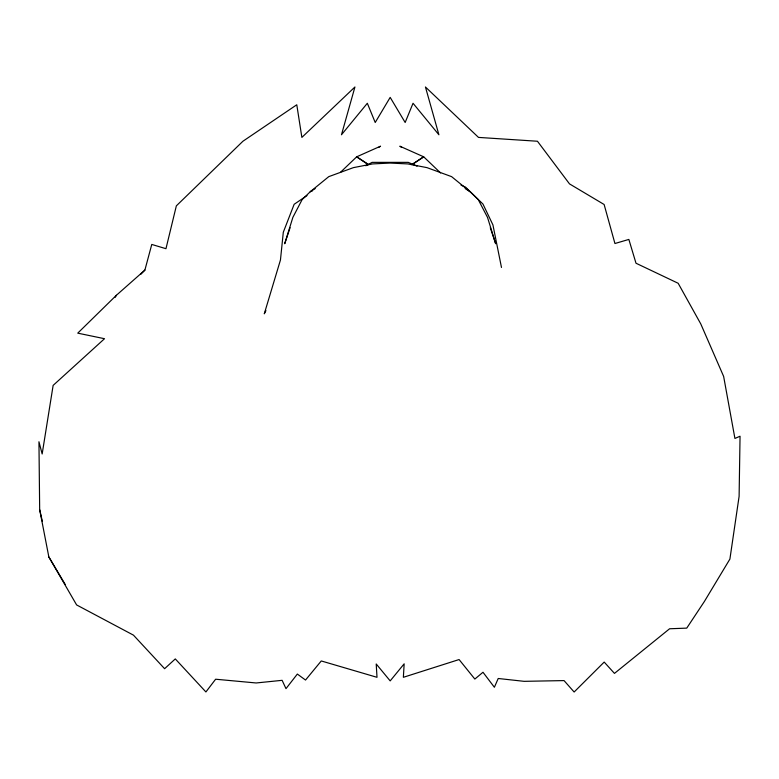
<?xml version="1.0" encoding="UTF-8"?>
<svg xmlns="http://www.w3.org/2000/svg" width="779" height="779" viewBox="0 0 779 779"><rect width="100%" height="100%" fill="white"/><g stroke="black" fill="none" stroke-linecap="round" stroke-linejoin="round"><path stroke-width="1.17" d="M144.884 270.109L151.769 244.44L165.966 248.696L176.346 205.86L242.921 141.242L296.78 104.766L301.872 137.406L354.932 86.985L341.475 134.767L367.328 103.266L375.215 122.488L390.182 97.385L405.158 122.488L413.036 103.266L438.898 134.767L425.441 86.985L478.501 137.406L537.452 141.242L569.507 183.893L604.124 204.497L614.933 243.515L628.857 239.426L635.995 263.224L678.168 283.274L700.759 323.889L723.642 376.432L734.918 438.45L740.05 436.23L739.105 496.369L729.904 559.069L704.411 601.437L686.747 628.127L669.589 628.77L614.465 673.397L604.192 662.072L574.133 692.015L564.045 680.593L524.111 681.333L498.219 678.49L494.383 687.263L482.99 672.258L474.839 679.064L459.094 659.55L403.366 677.302L404.155 663.835L390.182 680.895L376.218 663.981L377.007 677.311L321.269 660.952L305.524 680.048L297.344 674.059L285.99 688.646L282.115 680.33L256.155 682.969L215.627 679.22L205.909 691.956L175.294 658.917L164.603 668.703L133.462 635.148L76.615 604.932L48.843 556.946L39.671 509.651L38.95 441.751L42.163 453.982L53.138 385.391L104.522 338.709L77.744 333.149L116.402 295.27L144.884 270.109L140.687 274.403M290.09 227.702L284.705 243.739L292.865 217.37L302.116 199.619L310.227 191.741L328.777 176.638L353.413 167.631L372.518 163.921L390.182 163.064L407.855 163.921L426.96 167.631L451.596 176.638L470.146 191.741L478.257 199.619L487.508 217.37L495.668 243.739L490.283 227.702M265.951 310.597L264.285 313.81L280.45 260.011L283.303 232.239L294.15 204.293L306.994 195.587M115.224 297.286L116.402 295.27M340.627 172.159L356.675 156.822L380.532 146.199L378.555 147.504M412.052 164.642L423.698 156.822L440.593 172.967M411.848 164.535L423.698 156.822L399.831 146.199L401.818 147.504M315.222 188.576L310.227 191.741L312.418 190.845M365.799 165.761L372.119 162.363L408.254 162.363L417.057 166.17M461.041 185.178L465.443 187.077L482.951 204.04L492.932 224.907L501.481 267.46M465.17 188.586L470.146 191.741M368.525 164.535L356.675 156.822L368.321 164.642M65.212 584.425L48.843 556.946M39.671 509.651L42.397 521.482"/></g></svg>
